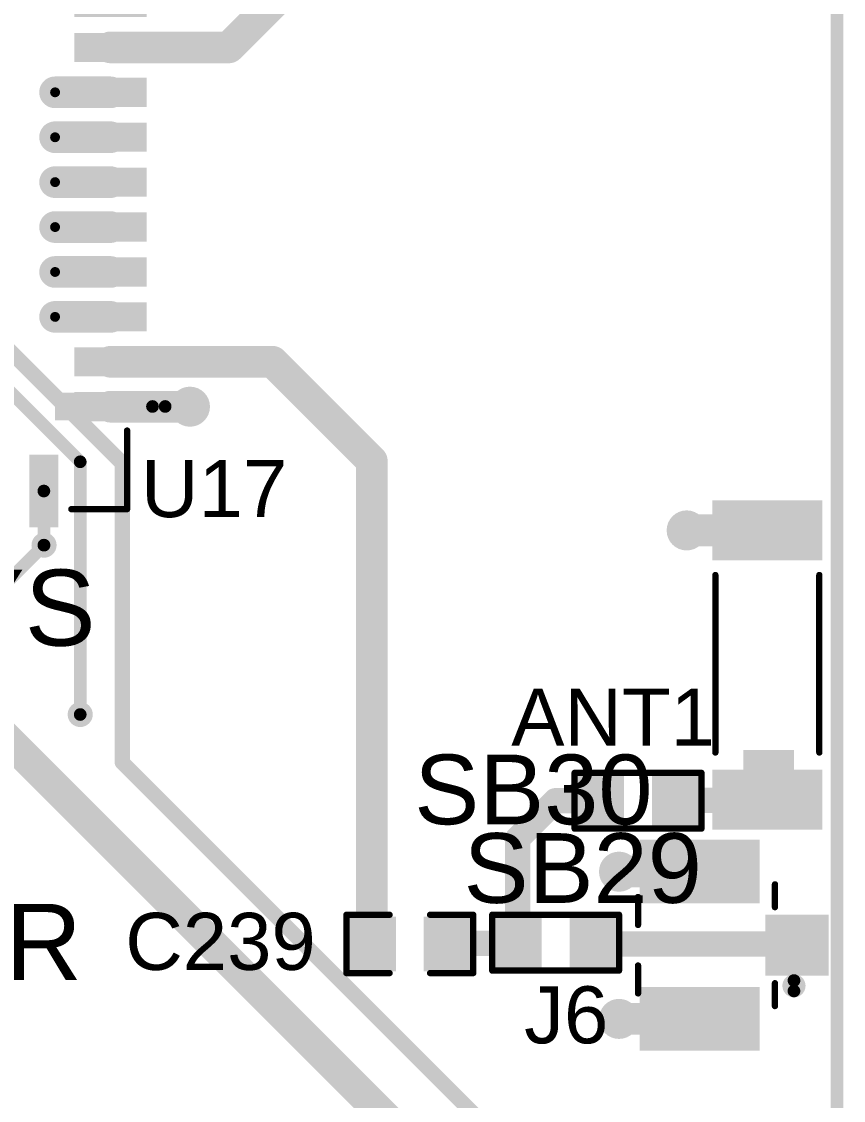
# Model space of a CAD drawing. Header units: millimetres. Extents: x -0.39 to 4.37, y -0.38 to 3.54.
# Drawn here: x 3.658 to 4.306, y 1.354 to 2.205 of the extents above; entities that cross this region are included whole.
import ezdxf

# ---------------------------------------------------------------- set-up
doc = ezdxf.new("R2010")
doc.units = ezdxf.units.MM
doc.header["$MEASUREMENT"] = 0
for name, color, linetype in [('BottomLayer', 5, 'Continuous'), ('BottomSolder', 6, 'Continuous'), ('Mechanical2', 216, 'Continuous'), ('TopLayer', 1, 'Continuous'), ('TopOverlay', 2, 'Continuous'), ('TopPaste', 8, 'Continuous'), ('TopSolder', 216, 'Continuous'), ('ViaHoleLayer', 16, 'Continuous')]:
    doc.layers.add(name, color=color, linetype=linetype)
doc.styles.add('Arial', font='', dxfattribs={"height": 0.2})
doc.styles.get('Arial').set_extended_font_data('Arial')

# ---------------------------------------------------------------- blocks, each defined once
blk = doc.blocks.new('AP6398S_81')
at = {"layer": 'TopLayer'}
for points in [[(-0.2378, 0.21909), (-0.2378, 0.26831), (-0.22283, 0.26831), (-0.22283, 0.21909)], [(-0.20236, 0.21909), (-0.20236, 0.26831), (-0.1874, 0.26831), (-0.1874, 0.21909)], [(-0.16693, 0.21909), (-0.16693, 0.26831), (-0.15197, 0.26831), (-0.15197, 0.21909)], [(-0.1315, 0.21909), (-0.1315, 0.26831), (-0.11654, 0.26831), (-0.11654, 0.21909)], [(-0.09606, 0.21909), (-0.09606, 0.26831), (-0.0811, 0.26831), (-0.0811, 0.21909)], [(-0.06063, 0.21909), (-0.06063, 0.26831), (-0.04567, 0.26831), (-0.04567, 0.21909)], [(-0.0252, 0.21909), (-0.0252, 0.26831), (-0.01024, 0.26831), (-0.01024, 0.21909)], [(0.01024, 0.21909), (0.01024, 0.26831), (0.0252, 0.26831), (0.0252, 0.21909)], [(0.04567, 0.21909), (0.04567, 0.26831), (0.06063, 0.26831), (0.06063, 0.21909)], [(0.0811, 0.21909), (0.0811, 0.26831), (0.09606, 0.26831), (0.09606, 0.21909)], [(0.11654, 0.21909), (0.11654, 0.26831), (0.1315, 0.26831), (0.1315, 0.21909)], [(0.15197, 0.21909), (0.15197, 0.26831), (0.16693, 0.26831), (0.16693, 0.21909)], [(0.1874, 0.21909), (0.1874, 0.26831), (0.20236, 0.26831), (0.20236, 0.21909)], [(0.22283, 0.21909), (0.22283, 0.26831), (0.2378, 0.26831), (0.2378, 0.21909)], [(-0.30748, 0.18465), (-0.25827, 0.18465), (-0.25827, 0.16969), (-0.30748, 0.16969)], [(0.25827, 0.18465), (0.30748, 0.18465), (0.30748, 0.16969), (0.25827, 0.16969)], [(-0.30748, 0.14921), (-0.25827, 0.14921), (-0.25827, 0.13425), (-0.30748, 0.13425)], [(0.25827, 0.14921), (0.30748, 0.14921), (0.30748, 0.13425), (0.25827, 0.13425)], [(-0.30748, 0.11378), (-0.25827, 0.11378), (-0.25827, 0.09882), (-0.30748, 0.09882)], [(0.25827, 0.11378), (0.30748, 0.11378), (0.30748, 0.09882), (0.25827, 0.09882)], [(-0.30748, 0.07835), (-0.25827, 0.07835), (-0.25827, 0.06339), (-0.30748, 0.06339)], [(0.25827, 0.07835), (0.30748, 0.07835), (0.30748, 0.06339), (0.25827, 0.06339)], [(-0.30748, 0.04291), (-0.25827, 0.04291), (-0.25827, 0.02795), (-0.30748, 0.02795)], [(0.25827, 0.04291), (0.30748, 0.04291), (0.30748, 0.02795), (0.25827, 0.02795)], [(-0.30748, 0.00748), (-0.25827, 0.00748), (-0.25827, -0.00748), (-0.30748, -0.00748)], [(0.25827, 0.00748), (0.30748, 0.00748), (0.30748, -0.00748), (0.25827, -0.00748)], [(-0.30748, -0.02795), (-0.25827, -0.02795), (-0.25827, -0.04291), (-0.30748, -0.04291)], [(0.25827, -0.02795), (0.30748, -0.02795), (0.30748, -0.04291), (0.25827, -0.04291)], [(-0.30748, -0.06339), (-0.25827, -0.06339), (-0.25827, -0.07835), (-0.30748, -0.07835)], [(0.25827, -0.06339), (0.30748, -0.06339), (0.30748, -0.07835), (0.25827, -0.07835)], [(-0.30748, -0.09882), (-0.25827, -0.09882), (-0.25827, -0.11378), (-0.30748, -0.11378)], [(0.25827, -0.09882), (0.30748, -0.09882), (0.30748, -0.11378), (0.25827, -0.11378)], [(-0.30748, -0.13425), (-0.25827, -0.13425), (-0.25827, -0.14921), (-0.30748, -0.14921)], [(0.25827, -0.13425), (0.30748, -0.13425), (0.30748, -0.14921), (0.25827, -0.14921)], [(-0.30748, -0.16969), (-0.25827, -0.16969), (-0.25827, -0.18465), (-0.30748, -0.18465)], [(0.25827, -0.16969), (0.30748, -0.16969), (0.30748, -0.18465), (0.25827, -0.18465)], [(-0.22283, -0.21909), (-0.22283, -0.26831), (-0.2378, -0.26831), (-0.2378, -0.21909)], [(-0.1874, -0.21909), (-0.1874, -0.26831), (-0.20236, -0.26831), (-0.20236, -0.21909)], [(-0.15197, -0.21909), (-0.15197, -0.26831), (-0.16693, -0.26831), (-0.16693, -0.21909)], [(-0.11654, -0.21909), (-0.11654, -0.26831), (-0.1315, -0.26831), (-0.1315, -0.21909)], [(-0.0811, -0.21909), (-0.0811, -0.26831), (-0.09606, -0.26831), (-0.09606, -0.21909)], [(-0.04567, -0.21909), (-0.04567, -0.26831), (-0.06063, -0.26831), (-0.06063, -0.21909)], [(-0.01024, -0.21909), (-0.01024, -0.26831), (-0.0252, -0.26831), (-0.0252, -0.21909)], [(0.0252, -0.21909), (0.0252, -0.26831), (0.01024, -0.26831), (0.01024, -0.21909)], [(0.06063, -0.21909), (0.06063, -0.26831), (0.04567, -0.26831), (0.04567, -0.21909)], [(0.09606, -0.21909), (0.09606, -0.26831), (0.0811, -0.26831), (0.0811, -0.21909)], [(0.1315, -0.21909), (0.1315, -0.26831), (0.11654, -0.26831), (0.11654, -0.21909)], [(0.16693, -0.21909), (0.16693, -0.26831), (0.15197, -0.26831), (0.15197, -0.21909)], [(0.20236, -0.21909), (0.20236, -0.26831), (0.1874, -0.26831), (0.1874, -0.21909)], [(0.2378, -0.21909), (0.2378, -0.26831), (0.22283, -0.26831), (0.22283, -0.21909)]]:
    blk.add_hatch(color=1, dxfattribs=at).paths.add_polyline_path(points)
at = {"layer": 'TopOverlay'}
blk.add_hatch(color=2, dxfattribs=at).paths.add_polyline_path([(-0.255, 0.166), (-0.239, 0.166), (-0.239, 0.188), (-0.255, 0.188)])
at = {"layer": 'TopPaste'}
for points in [[(-0.2378, 0.21909), (-0.2378, 0.26831), (-0.22283, 0.26831), (-0.22283, 0.21909)], [(-0.20236, 0.21909), (-0.20236, 0.26831), (-0.1874, 0.26831), (-0.1874, 0.21909)], [(-0.16693, 0.21909), (-0.16693, 0.26831), (-0.15197, 0.26831), (-0.15197, 0.21909)], [(-0.1315, 0.21909), (-0.1315, 0.26831), (-0.11654, 0.26831), (-0.11654, 0.21909)], [(-0.09606, 0.21909), (-0.09606, 0.26831), (-0.0811, 0.26831), (-0.0811, 0.21909)], [(-0.06063, 0.21909), (-0.06063, 0.26831), (-0.04567, 0.26831), (-0.04567, 0.21909)], [(-0.0252, 0.21909), (-0.0252, 0.26831), (-0.01024, 0.26831), (-0.01024, 0.21909)], [(0.01024, 0.21909), (0.01024, 0.26831), (0.0252, 0.26831), (0.0252, 0.21909)], [(0.04567, 0.21909), (0.04567, 0.26831), (0.06063, 0.26831), (0.06063, 0.21909)], [(0.0811, 0.21909), (0.0811, 0.26831), (0.09606, 0.26831), (0.09606, 0.21909)], [(0.11654, 0.21909), (0.11654, 0.26831), (0.1315, 0.26831), (0.1315, 0.21909)], [(0.15197, 0.21909), (0.15197, 0.26831), (0.16693, 0.26831), (0.16693, 0.21909)], [(0.1874, 0.21909), (0.1874, 0.26831), (0.20236, 0.26831), (0.20236, 0.21909)], [(0.22283, 0.21909), (0.22283, 0.26831), (0.2378, 0.26831), (0.2378, 0.21909)], [(-0.30748, 0.18465), (-0.25827, 0.18465), (-0.25827, 0.16969), (-0.30748, 0.16969)], [(0.25827, 0.18465), (0.30748, 0.18465), (0.30748, 0.16969), (0.25827, 0.16969)], [(-0.30748, 0.14921), (-0.25827, 0.14921), (-0.25827, 0.13425), (-0.30748, 0.13425)], [(0.25827, 0.14921), (0.30748, 0.14921), (0.30748, 0.13425), (0.25827, 0.13425)], [(-0.30748, 0.11378), (-0.25827, 0.11378), (-0.25827, 0.09882), (-0.30748, 0.09882)], [(0.25827, 0.11378), (0.30748, 0.11378), (0.30748, 0.09882), (0.25827, 0.09882)], [(-0.30748, 0.07835), (-0.25827, 0.07835), (-0.25827, 0.06339), (-0.30748, 0.06339)], [(0.25827, 0.07835), (0.30748, 0.07835), (0.30748, 0.06339), (0.25827, 0.06339)], [(-0.30748, 0.04291), (-0.25827, 0.04291), (-0.25827, 0.02795), (-0.30748, 0.02795)], [(0.25827, 0.04291), (0.30748, 0.04291), (0.30748, 0.02795), (0.25827, 0.02795)], [(-0.30748, 0.00748), (-0.25827, 0.00748), (-0.25827, -0.00748), (-0.30748, -0.00748)], [(0.25827, 0.00748), (0.30748, 0.00748), (0.30748, -0.00748), (0.25827, -0.00748)], [(-0.30748, -0.02795), (-0.25827, -0.02795), (-0.25827, -0.04291), (-0.30748, -0.04291)], [(0.25827, -0.02795), (0.30748, -0.02795), (0.30748, -0.04291), (0.25827, -0.04291)], [(-0.30748, -0.06339), (-0.25827, -0.06339), (-0.25827, -0.07835), (-0.30748, -0.07835)], [(0.25827, -0.06339), (0.30748, -0.06339), (0.30748, -0.07835), (0.25827, -0.07835)], [(-0.30748, -0.09882), (-0.25827, -0.09882), (-0.25827, -0.11378), (-0.30748, -0.11378)], [(0.25827, -0.09882), (0.30748, -0.09882), (0.30748, -0.11378), (0.25827, -0.11378)], [(-0.30748, -0.13425), (-0.25827, -0.13425), (-0.25827, -0.14921), (-0.30748, -0.14921)], [(0.25827, -0.13425), (0.30748, -0.13425), (0.30748, -0.14921), (0.25827, -0.14921)], [(-0.30748, -0.16969), (-0.25827, -0.16969), (-0.25827, -0.18465), (-0.30748, -0.18465)], [(0.25827, -0.16969), (0.30748, -0.16969), (0.30748, -0.18465), (0.25827, -0.18465)], [(-0.22283, -0.21909), (-0.22283, -0.26831), (-0.2378, -0.26831), (-0.2378, -0.21909)], [(-0.1874, -0.21909), (-0.1874, -0.26831), (-0.20236, -0.26831), (-0.20236, -0.21909)], [(-0.15197, -0.21909), (-0.15197, -0.26831), (-0.16693, -0.26831), (-0.16693, -0.21909)], [(-0.11654, -0.21909), (-0.11654, -0.26831), (-0.1315, -0.26831), (-0.1315, -0.21909)], [(-0.0811, -0.21909), (-0.0811, -0.26831), (-0.09606, -0.26831), (-0.09606, -0.21909)], [(-0.04567, -0.21909), (-0.04567, -0.26831), (-0.06063, -0.26831), (-0.06063, -0.21909)], [(-0.01024, -0.21909), (-0.01024, -0.26831), (-0.0252, -0.26831), (-0.0252, -0.21909)], [(0.0252, -0.21909), (0.0252, -0.26831), (0.01024, -0.26831), (0.01024, -0.21909)], [(0.06063, -0.21909), (0.06063, -0.26831), (0.04567, -0.26831), (0.04567, -0.21909)], [(0.09606, -0.21909), (0.09606, -0.26831), (0.0811, -0.26831), (0.0811, -0.21909)], [(0.1315, -0.21909), (0.1315, -0.26831), (0.11654, -0.26831), (0.11654, -0.21909)], [(0.16693, -0.21909), (0.16693, -0.26831), (0.15197, -0.26831), (0.15197, -0.21909)], [(0.20236, -0.21909), (0.20236, -0.26831), (0.1874, -0.26831), (0.1874, -0.21909)], [(0.2378, -0.21909), (0.2378, -0.26831), (0.22283, -0.26831), (0.22283, -0.21909)]]:
    blk.add_hatch(color=8, dxfattribs=at).paths.add_polyline_path(points)
at = {"layer": 'TopSolder'}
for points in [[(-0.2418, 0.21509), (-0.2418, 0.27231), (-0.21883, 0.27231), (-0.21883, 0.21509)], [(-0.20636, 0.21509), (-0.20636, 0.27231), (-0.1834, 0.27231), (-0.1834, 0.21509)], [(-0.17093, 0.21509), (-0.17093, 0.27231), (-0.14797, 0.27231), (-0.14797, 0.21509)], [(-0.1355, 0.21509), (-0.1355, 0.27231), (-0.11254, 0.27231), (-0.11254, 0.21509)], [(-0.10006, 0.21509), (-0.10006, 0.27231), (-0.0771, 0.27231), (-0.0771, 0.21509)], [(-0.06463, 0.21509), (-0.06463, 0.27231), (-0.04167, 0.27231), (-0.04167, 0.21509)], [(-0.0292, 0.21509), (-0.0292, 0.27231), (-0.00624, 0.27231), (-0.00624, 0.21509)], [(0.00624, 0.21509), (0.00624, 0.27231), (0.0292, 0.27231), (0.0292, 0.21509)], [(0.04167, 0.21509), (0.04167, 0.27231), (0.06463, 0.27231), (0.06463, 0.21509)], [(0.0771, 0.21509), (0.0771, 0.27231), (0.10006, 0.27231), (0.10006, 0.21509)], [(0.11254, 0.21509), (0.11254, 0.27231), (0.1355, 0.27231), (0.1355, 0.21509)], [(0.14797, 0.21509), (0.14797, 0.27231), (0.17093, 0.27231), (0.17093, 0.21509)], [(0.1834, 0.21509), (0.1834, 0.27231), (0.20636, 0.27231), (0.20636, 0.21509)], [(0.21883, 0.21509), (0.21883, 0.27231), (0.2418, 0.27231), (0.2418, 0.21509)], [(-0.31148, 0.18865), (-0.25427, 0.18865), (-0.25427, 0.16569), (-0.31148, 0.16569)], [(0.25427, 0.18865), (0.31148, 0.18865), (0.31148, 0.16569), (0.25427, 0.16569)], [(-0.31148, 0.15321), (-0.25427, 0.15321), (-0.25427, 0.13025), (-0.31148, 0.13025)], [(0.25427, 0.15321), (0.31148, 0.15321), (0.31148, 0.13025), (0.25427, 0.13025)], [(-0.31148, 0.11778), (-0.25427, 0.11778), (-0.25427, 0.09482), (-0.31148, 0.09482)], [(0.25427, 0.11778), (0.31148, 0.11778), (0.31148, 0.09482), (0.25427, 0.09482)], [(-0.31148, 0.08235), (-0.25427, 0.08235), (-0.25427, 0.05939), (-0.31148, 0.05939)], [(0.25427, 0.08235), (0.31148, 0.08235), (0.31148, 0.05939), (0.25427, 0.05939)], [(-0.31148, 0.04691), (-0.25427, 0.04691), (-0.25427, 0.02395), (-0.31148, 0.02395)], [(0.25427, 0.04691), (0.31148, 0.04691), (0.31148, 0.02395), (0.25427, 0.02395)], [(-0.31148, 0.01148), (-0.25427, 0.01148), (-0.25427, -0.01148), (-0.31148, -0.01148)], [(0.25427, 0.01148), (0.31148, 0.01148), (0.31148, -0.01148), (0.25427, -0.01148)], [(-0.31148, -0.02395), (-0.25427, -0.02395), (-0.25427, -0.04691), (-0.31148, -0.04691)], [(0.25427, -0.02395), (0.31148, -0.02395), (0.31148, -0.04691), (0.25427, -0.04691)], [(-0.31148, -0.05939), (-0.25427, -0.05939), (-0.25427, -0.08235), (-0.31148, -0.08235)], [(0.25427, -0.05939), (0.31148, -0.05939), (0.31148, -0.08235), (0.25427, -0.08235)], [(-0.31148, -0.09482), (-0.25427, -0.09482), (-0.25427, -0.11778), (-0.31148, -0.11778)], [(0.25427, -0.09482), (0.31148, -0.09482), (0.31148, -0.11778), (0.25427, -0.11778)], [(-0.31148, -0.13025), (-0.25427, -0.13025), (-0.25427, -0.15321), (-0.31148, -0.15321)], [(0.25427, -0.13025), (0.31148, -0.13025), (0.31148, -0.15321), (0.25427, -0.15321)], [(-0.31148, -0.16568), (-0.25427, -0.16568), (-0.25427, -0.18865), (-0.31148, -0.18865)], [(0.25427, -0.16568), (0.31148, -0.16568), (0.31148, -0.18865), (0.25427, -0.18865)], [(-0.21883, -0.21509), (-0.21883, -0.27231), (-0.2418, -0.27231), (-0.2418, -0.21509)], [(-0.1834, -0.21509), (-0.1834, -0.27231), (-0.20636, -0.27231), (-0.20636, -0.21509)], [(-0.14797, -0.21509), (-0.14797, -0.27231), (-0.17093, -0.27231), (-0.17093, -0.21509)], [(-0.11254, -0.21509), (-0.11254, -0.27231), (-0.1355, -0.27231), (-0.1355, -0.21509)], [(-0.0771, -0.21509), (-0.0771, -0.27231), (-0.10006, -0.27231), (-0.10006, -0.21509)], [(-0.04167, -0.21509), (-0.04167, -0.27231), (-0.06463, -0.27231), (-0.06463, -0.21509)], [(-0.00624, -0.21509), (-0.00624, -0.27231), (-0.0292, -0.27231), (-0.0292, -0.21509)], [(0.0292, -0.21509), (0.0292, -0.27231), (0.00624, -0.27231), (0.00624, -0.21509)], [(0.06463, -0.21509), (0.06463, -0.27231), (0.04167, -0.27231), (0.04167, -0.21509)], [(0.10006, -0.21509), (0.10006, -0.27231), (0.0771, -0.27231), (0.0771, -0.21509)], [(0.1355, -0.21509), (0.1355, -0.27231), (0.11254, -0.27231), (0.11254, -0.21509)], [(0.17093, -0.21509), (0.17093, -0.27231), (0.14797, -0.27231), (0.14797, -0.21509)], [(0.20636, -0.21509), (0.20636, -0.27231), (0.1834, -0.27231), (0.1834, -0.21509)], [(0.2418, -0.21509), (0.2418, -0.27231), (0.21883, -0.27231), (0.21883, -0.21509)]]:
    blk.add_hatch(color=216, dxfattribs=at).paths.add_polyline_path(points)
at = {"layer": 'TopOverlay', "const_width": 0.005}
for points in [[(-0.296, 0.258), (-0.296, 0.196)], [(-0.252, 0.258), (-0.296, 0.258)], [(0.296, 0.258), (0.252, 0.258)], [(0.296, 0.258), (0.296, 0.196)], [(-0.296, -0.196), (-0.296, -0.258)], [(0.296, -0.196), (0.296, -0.258)], [(-0.252, -0.258), (-0.296, -0.258)], [(0.296, -0.258), (0.252, -0.258)]]:
    blk.add_lwpolyline(points, dxfattribs=at)
at = {"layer": 'TopOverlay'}
for points, const_width in [([(-0.29725, 0.258, 1), (-0.29475, 0.258, 1)], 0.0025), ([(-0.29725, 0.258, 1), (-0.29475, 0.258, 1)], 0.0025), ([(-0.25325, 0.258, 1), (-0.25075, 0.258, 1)], 0.0025), ([(0.25075, 0.258, 1), (0.25325, 0.258, 1)], 0.0025), ([(0.29475, 0.258, 1), (0.29725, 0.258, 1)], 0.0025), ([(0.29475, 0.258, 1), (0.29725, 0.258, 1)], 0.0025), ([(-0.29725, 0.196, 1), (-0.29475, 0.196, 1)], 0.0025), ([(0.29475, 0.196, 1), (0.29725, 0.196, 1)], 0.0025), ([(-0.316, 0.177, 1), (-0.326, 0.177, 1)], 0.01), ([(-0.3285, 0.177, 1), (-0.3235, 0.177, 1)], 0.005), ([(-0.3185, 0.177, 1), (-0.3135, 0.177, 1)], 0.005), ([(-0.29725, -0.196, 1), (-0.29475, -0.196, 1)], 0.0025), ([(0.29475, -0.196, 1), (0.29725, -0.196, 1)], 0.0025), ([(-0.29725, -0.258, 1), (-0.29475, -0.258, 1)], 0.0025), ([(-0.29725, -0.258, 1), (-0.29475, -0.258, 1)], 0.0025), ([(-0.25325, -0.258, 1), (-0.25075, -0.258, 1)], 0.0025), ([(0.25075, -0.258, 1), (0.25325, -0.258, 1)], 0.0025), ([(0.29475, -0.258, 1), (0.29725, -0.258, 1)], 0.0025), ([(0.29475, -0.258, 1), (0.29725, -0.258, 1)], 0.0025)]:
    blk.add_lwpolyline(points, format="xyb", close=True, dxfattribs=dict(at, const_width=const_width))
blk = doc.blocks.new('S______B______378')
at = {"layer": 'TopLayer'}
for points in [[(-0.045, -0.0175), (-0.045, 0.0175), (-0.015, 0.0175), (-0.015, -0.0175)], [(0.015, -0.0175), (0.015, 0.0175), (0.045, 0.0175), (0.045, -0.0175)]]:
    blk.add_hatch(color=1, dxfattribs=at).paths.add_polyline_path(points)
at = {"layer": 'TopPaste'}
for points in [[(-0.045, -0.0175), (-0.045, 0.0175), (-0.015, 0.0175), (-0.015, -0.0175)], [(0.015, -0.0175), (0.015, 0.0175), (0.045, 0.0175), (0.045, -0.0175)]]:
    blk.add_hatch(color=8, dxfattribs=at).paths.add_polyline_path(points)
at = {"layer": 'TopSolder'}
for points in [[(-0.049, -0.0215), (-0.049, 0.0215), (-0.011, 0.0215), (-0.011, -0.0215)], [(0.011, -0.0215), (0.011, 0.0215), (0.049, 0.0215), (0.049, -0.0215)]]:
    blk.add_hatch(color=216, dxfattribs=at).paths.add_polyline_path(points)
at = {"layer": 'TopOverlay', "const_width": 0.005}
for points in [[(-0.05, 0.022), (-0.05, -0.022)], [(0.05, 0.022), (-0.05, 0.022)], [(0.05, 0.022), (0.05, -0.022)], [(0.05, -0.022), (-0.05, -0.022)]]:
    blk.add_lwpolyline(points, dxfattribs=at)
at = {"layer": 'TopOverlay', "const_width": 0.0025}
for points in [[(-0.05125, 0.022, 1), (-0.04875, 0.022, 1)], [(-0.05125, 0.022, 1), (-0.04875, 0.022, 1)], [(0.04875, 0.022, 1), (0.05125, 0.022, 1)], [(0.04875, 0.022, 1), (0.05125, 0.022, 1)], [(-0.05125, -0.022, 1), (-0.04875, -0.022, 1)], [(-0.05125, -0.022, 1), (-0.04875, -0.022, 1)], [(0.04875, -0.022, 1), (0.05125, -0.022, 1)], [(0.04875, -0.022, 1), (0.05125, -0.022, 1)]]:
    blk.add_lwpolyline(points, format="xyb", close=True, dxfattribs=at)
blk = doc.blocks.new('S______B______379')
at = {"layer": 'TopLayer'}
for points in [[(-0.045, -0.0175), (-0.045, 0.0175), (-0.015, 0.0175), (-0.015, -0.0175)], [(0.015, -0.0175), (0.015, 0.0175), (0.045, 0.0175), (0.045, -0.0175)]]:
    blk.add_hatch(color=1, dxfattribs=at).paths.add_polyline_path(points)
at = {"layer": 'TopPaste'}
for points in [[(-0.045, -0.0175), (-0.045, 0.0175), (-0.015, 0.0175), (-0.015, -0.0175)], [(0.015, -0.0175), (0.015, 0.0175), (0.045, 0.0175), (0.045, -0.0175)]]:
    blk.add_hatch(color=8, dxfattribs=at).paths.add_polyline_path(points)
at = {"layer": 'TopSolder'}
for points in [[(-0.049, -0.0215), (-0.049, 0.0215), (-0.011, 0.0215), (-0.011, -0.0215)], [(0.011, -0.0215), (0.011, 0.0215), (0.049, 0.0215), (0.049, -0.0215)]]:
    blk.add_hatch(color=216, dxfattribs=at).paths.add_polyline_path(points)
at = {"layer": 'TopOverlay', "const_width": 0.005}
for points in [[(-0.05, 0.022), (0.05, 0.022)], [(-0.05, -0.022), (-0.05, 0.022)], [(0.05, -0.022), (0.05, 0.022)], [(-0.05, -0.022), (0.05, -0.022)]]:
    blk.add_lwpolyline(points, dxfattribs=at)
at = {"layer": 'TopOverlay', "const_width": 0.0025}
for points in [[(-0.05125, 0.022, 1), (-0.04875, 0.022, 1)], [(-0.05125, 0.022, 1), (-0.04875, 0.022, 1)], [(0.04875, 0.022, 1), (0.05125, 0.022, 1)], [(0.04875, 0.022, 1), (0.05125, 0.022, 1)], [(-0.05125, -0.022, 1), (-0.04875, -0.022, 1)], [(-0.05125, -0.022, 1), (-0.04875, -0.022, 1)], [(0.04875, -0.022, 1), (0.05125, -0.022, 1)], [(0.04875, -0.022, 1), (0.05125, -0.022, 1)]]:
    blk.add_lwpolyline(points, format="xyb", close=True, dxfattribs=at)
blk = doc.blocks.new('U_FL_R_SMT_1_80__425')
at = {"layer": 'TopLayer'}
for points in [[(-0.07913, 0.08166), (-0.03701, 0.08166), (-0.03701, -0.00495), (-0.07913, -0.00495)], [(0.03701, 0.08166), (0.07913, 0.08166), (0.07913, -0.00495), (0.03701, -0.00495)], [(-0.02008, -0.01729), (0.02008, -0.01729), (0.02008, -0.05942), (-0.02008, -0.05942)]]:
    blk.add_hatch(color=1, dxfattribs=at).paths.add_polyline_path(points)
at = {"layer": 'TopPaste'}
for points in [[(-0.07913, 0.08166), (-0.03701, 0.08166), (-0.03701, -0.00495), (-0.07913, -0.00495)], [(0.03701, 0.08166), (0.07913, 0.08166), (0.07913, -0.00495), (0.03701, -0.00495)], [(-0.02008, -0.01729), (0.02008, -0.01729), (0.02008, -0.05942), (-0.02008, -0.05942)]]:
    blk.add_hatch(color=8, dxfattribs=at).paths.add_polyline_path(points)
at = {"layer": 'TopSolder'}
for points in [[(-0.08313, 0.08566), (-0.03301, 0.08566), (-0.03301, -0.00895), (-0.08313, -0.00895)], [(0.03301, 0.08566), (0.08313, 0.08566), (0.08313, -0.00895), (0.03301, -0.00895)], [(-0.02408, -0.01329), (0.02408, -0.01329), (0.02408, -0.06342), (-0.02408, -0.06342)]]:
    blk.add_hatch(color=216, dxfattribs=at).paths.add_polyline_path(points)
at = {"layer": 'TopOverlay', "const_width": 0.005}
for points in [[(-0.038, 0.087), (-0.016, 0.087)], [(0.016, 0.087), (0.038, 0.087)], [(-0.048, -0.021), (-0.03, -0.021)], [(0.03, -0.021), (0.048, -0.021)]]:
    blk.add_lwpolyline(points, dxfattribs=at)
at = {"layer": 'TopOverlay'}
for points, const_width in [([(-0.03925, 0.087, 1), (-0.03675, 0.087, 1)], 0.0025), ([(-0.01725, 0.087, 1), (-0.01475, 0.087, 1)], 0.0025), ([(0.01475, 0.087, 1), (0.01725, 0.087, 1)], 0.0025), ([(0.03675, 0.087, 1), (0.03925, 0.087, 1)], 0.0025), ([(-0.04925, -0.021, 1), (-0.04675, -0.021, 1)], 0.0025), ([(-0.03125, -0.021, 1), (-0.02875, -0.021, 1)], 0.0025), ([(0.02875, -0.021, 1), (0.03125, -0.021, 1)], 0.0025), ([(0.04675, -0.021, 1), (0.04925, -0.021, 1)], 0.0025), ([(-0.02788, -0.036, 1), (-0.03612, -0.036, 1)], 0.01), ([(-0.03862, -0.036, 1), (-0.03362, -0.036, 1)], 0.005), ([(-0.03038, -0.036, 1), (-0.02538, -0.036, 1)], 0.005)]:
    blk.add_lwpolyline(points, format="xyb", close=True, dxfattribs=dict(at, const_width=const_width))
blk = doc.blocks.new('C__0603_486')
at = {"layer": 'TopLayer'}
for points in [[(-0.045, -0.0175), (-0.045, 0.0175), (-0.015, 0.0175), (-0.015, -0.0175)], [(0.015, -0.0175), (0.015, 0.0175), (0.045, 0.0175), (0.045, -0.0175)]]:
    blk.add_hatch(color=1, dxfattribs=at).paths.add_polyline_path(points)
at = {"layer": 'TopPaste'}
for points in [[(-0.045, -0.0175), (-0.045, 0.0175), (-0.015, 0.0175), (-0.015, -0.0175)], [(0.015, -0.0175), (0.015, 0.0175), (0.045, 0.0175), (0.045, -0.0175)]]:
    blk.add_hatch(color=8, dxfattribs=at).paths.add_polyline_path(points)
at = {"layer": 'TopSolder'}
for points in [[(-0.049, -0.0215), (-0.049, 0.0215), (-0.011, 0.0215), (-0.011, -0.0215)], [(0.011, -0.0215), (0.011, 0.0215), (0.049, 0.0215), (0.049, -0.0215)]]:
    blk.add_hatch(color=216, dxfattribs=at).paths.add_polyline_path(points)
at = {"layer": 'TopOverlay', "const_width": 0.005}
for points in [[(-0.05, 0.023), (-0.016, 0.023)], [(-0.05, -0.023), (-0.05, 0.023)], [(0.016, 0.023), (0.05, 0.023)], [(0.05, -0.023), (0.05, 0.023)], [(-0.05, -0.023), (-0.016, -0.023)], [(0.016, -0.023), (0.05, -0.023)]]:
    blk.add_lwpolyline(points, dxfattribs=at)
at = {"layer": 'TopOverlay', "const_width": 0.0025}
for points in [[(-0.05125, 0.023, 1), (-0.04875, 0.023, 1)], [(-0.05125, 0.023, 1), (-0.04875, 0.023, 1)], [(-0.01725, 0.023, 1), (-0.01475, 0.023, 1)], [(0.01475, 0.023, 1), (0.01725, 0.023, 1)], [(0.04875, 0.023, 1), (0.05125, 0.023, 1)], [(0.04875, 0.023, 1), (0.05125, 0.023, 1)], [(-0.05125, -0.023, 1), (-0.04875, -0.023, 1)], [(-0.05125, -0.023, 1), (-0.04875, -0.023, 1)], [(-0.01725, -0.023, 1), (-0.01475, -0.023, 1)], [(0.01475, -0.023, 1), (0.01725, -0.023, 1)], [(0.04875, -0.023, 1), (0.05125, -0.023, 1)], [(0.04875, -0.023, 1), (0.05125, -0.023, 1)]]:
    blk.add_lwpolyline(points, format="xyb", close=True, dxfattribs=at)
blk = doc.blocks.new('RFANT5220110A2T_550')
at = {"layer": 'TopLayer'}
for points in [[(-0.08661, -0.03937), (-0.12598, -0.03937), (-0.12598, 0.03937), (-0.08661, 0.03937)], [(0.12598, -0.03937), (0.08661, -0.03937), (0.08661, 0.03937), (0.12598, 0.03937)]]:
    blk.add_hatch(color=1, dxfattribs=at).paths.add_polyline_path(points)
at = {"layer": 'TopOverlay'}
blk.add_hatch(color=2, dxfattribs=at).paths.add_polyline_path([(-0.083, -0.021), (-0.067, -0.021), (-0.067, 0.019), (-0.083, 0.019)])
at = {"layer": 'TopPaste'}
for points in [[(-0.08661, -0.03937), (-0.12598, -0.03937), (-0.12598, 0.03937), (-0.08661, 0.03937)], [(0.12598, -0.03937), (0.08661, -0.03937), (0.08661, 0.03937), (0.12598, 0.03937)]]:
    blk.add_hatch(color=8, dxfattribs=at).paths.add_polyline_path(points)
at = {"layer": 'TopSolder'}
for points in [[(-0.08261, -0.04337), (-0.12998, -0.04337), (-0.12998, 0.04337), (-0.08261, 0.04337)], [(0.12998, -0.04337), (0.08261, -0.04337), (0.08261, 0.04337), (0.12998, 0.04337)]]:
    blk.add_hatch(color=216, dxfattribs=at).paths.add_polyline_path(points)
at = {"layer": 'TopOverlay', "const_width": 0.005}
for points in [[(-0.069, 0.041), (0.071, 0.041)], [(-0.069, -0.041), (0.071, -0.041)]]:
    blk.add_lwpolyline(points, dxfattribs=at)
at = {"layer": 'TopOverlay', "const_width": 0.0025}
for points in [[(-0.07025, 0.041, 1), (-0.06775, 0.041, 1)], [(0.06975, 0.041, 1), (0.07225, 0.041, 1)], [(-0.07025, -0.041, 1), (-0.06775, -0.041, 1)], [(0.06975, -0.041, 1), (0.07225, -0.041, 1)]]:
    blk.add_lwpolyline(points, format="xyb", close=True, dxfattribs=at)

msp = doc.modelspace()

# ---------------------------------------------------------------- hatches: boundary and pattern name
at = {"layer": 'BottomLayer'}
h = msp.add_hatch(color=5, dxfattribs=at)
edge = h.paths.add_edge_path()
edge.add_arc((3.684, 2.14967), 0.00591, 0, 360)
h = msp.add_hatch(color=5, dxfattribs=at)
edge = h.paths.add_edge_path()
edge.add_arc((3.684, 2.11424), 0.00591, 0, 360)
h = msp.add_hatch(color=5, dxfattribs=at)
edge = h.paths.add_edge_path()
edge.add_arc((3.684, 2.07881), 0.00591, 0, 360)
h = msp.add_hatch(color=5, dxfattribs=at)
edge = h.paths.add_edge_path()
edge.add_arc((3.684, 2.04337), 0.00591, 0, 360)
h = msp.add_hatch(color=5, dxfattribs=at)
edge = h.paths.add_edge_path()
edge.add_arc((3.684, 2.00794), 0.00591, 0, 360)
h = msp.add_hatch(color=5, dxfattribs=at)
edge = h.paths.add_edge_path()
edge.add_arc((3.684, 1.97251), 0.00591, 0, 360)
h = msp.add_hatch(color=5, dxfattribs=at)
edge = h.paths.add_edge_path()
edge.add_arc((3.79038, 1.90166), 0.01181, 0, 360)
h = msp.add_hatch(color=5, dxfattribs=at)
edge = h.paths.add_edge_path()
edge.add_arc((4.18218, 1.80405), 0.01181, 0, 360)
h = msp.add_hatch(color=5, dxfattribs=at)
edge = h.paths.add_edge_path()
edge.add_arc((3.67529, 1.79242), 0.00591, 0, 360)
h = msp.add_hatch(color=5, dxfattribs=at)
edge = h.paths.add_edge_path()
edge.add_arc((3.70382, 1.65882), 0.00591, 0, 360)
h = msp.add_hatch(color=5, dxfattribs=at)
edge = h.paths.add_edge_path()
edge.add_arc((4.12882, 1.53482), 0.01181, 0, 360)
h = msp.add_hatch(color=5, dxfattribs=at)
edge = h.paths.add_edge_path()
edge.add_arc((4.12882, 1.41868), 0.01181, 0, 360)
at = {"layer": 'BottomSolder'}
h = msp.add_hatch(color=6, dxfattribs=at)
edge = h.paths.add_edge_path()
edge.add_arc((3.684, 2.14967), 0.00991, 0, 360)
h = msp.add_hatch(color=6, dxfattribs=at)
edge = h.paths.add_edge_path()
edge.add_arc((3.684, 2.11424), 0.00991, 0, 360)
h = msp.add_hatch(color=6, dxfattribs=at)
edge = h.paths.add_edge_path()
edge.add_arc((3.684, 2.07881), 0.00991, 0, 360)
h = msp.add_hatch(color=6, dxfattribs=at)
edge = h.paths.add_edge_path()
edge.add_arc((3.684, 2.04337), 0.00991, 0, 360)
h = msp.add_hatch(color=6, dxfattribs=at)
edge = h.paths.add_edge_path()
edge.add_arc((3.684, 2.00794), 0.00991, 0, 360)
h = msp.add_hatch(color=6, dxfattribs=at)
edge = h.paths.add_edge_path()
edge.add_arc((3.684, 1.97251), 0.00991, 0, 360)
h = msp.add_hatch(color=6, dxfattribs=at)
edge = h.paths.add_edge_path()
edge.add_arc((3.79038, 1.90166), 0.01581, 0, 360)
h = msp.add_hatch(color=6, dxfattribs=at)
edge = h.paths.add_edge_path()
edge.add_arc((4.18218, 1.80405), 0.01581, 0, 360)
h = msp.add_hatch(color=6, dxfattribs=at)
edge = h.paths.add_edge_path()
edge.add_arc((3.67529, 1.79242), 0.00991, 0, 360)
h = msp.add_hatch(color=6, dxfattribs=at)
edge = h.paths.add_edge_path()
edge.add_arc((3.70382, 1.65882), 0.00991, 0, 360)
h = msp.add_hatch(color=6, dxfattribs=at)
edge = h.paths.add_edge_path()
edge.add_arc((4.12882, 1.53482), 0.01581, 0, 360)
h = msp.add_hatch(color=6, dxfattribs=at)
edge = h.paths.add_edge_path()
edge.add_arc((4.12882, 1.41868), 0.01581, 0, 360)
at = {"layer": 'TopLayer'}
h = msp.add_hatch(color=1, dxfattribs=at)
edge = h.paths.add_edge_path()
edge.add_arc((3.684, 2.14967), 0.00591, 0, 360)
h = msp.add_hatch(color=1, dxfattribs=at)
edge = h.paths.add_edge_path()
edge.add_arc((3.684, 2.11424), 0.00591, 0, 360)
h = msp.add_hatch(color=1, dxfattribs=at)
edge = h.paths.add_edge_path()
edge.add_arc((3.684, 2.07881), 0.00591, 0, 360)
h = msp.add_hatch(color=1, dxfattribs=at)
edge = h.paths.add_edge_path()
edge.add_arc((3.684, 2.04337), 0.00591, 0, 360)
h = msp.add_hatch(color=1, dxfattribs=at)
edge = h.paths.add_edge_path()
edge.add_arc((3.684, 2.00794), 0.00591, 0, 360)
h = msp.add_hatch(color=1, dxfattribs=at)
edge = h.paths.add_edge_path()
edge.add_arc((3.684, 1.97251), 0.00591, 0, 360)
h = msp.add_hatch(color=1, dxfattribs=at)
edge = h.paths.add_edge_path()
edge.add_arc((3.79038, 1.90166), 0.01181, 0, 360)
h = msp.add_hatch(color=1, dxfattribs=at)
edge = h.paths.add_edge_path()
edge.add_arc((4.18218, 1.80405), 0.01181, 0, 360)
h = msp.add_hatch(color=1, dxfattribs=at)
edge = h.paths.add_edge_path()
edge.add_arc((3.67529, 1.79242), 0.00591, 0, 360)
h = msp.add_hatch(color=1, dxfattribs=at)
edge = h.paths.add_edge_path()
edge.add_arc((3.70382, 1.65882), 0.00591, 0, 360)
h = msp.add_hatch(color=1, dxfattribs=at)
edge = h.paths.add_edge_path()
edge.add_arc((4.12882, 1.53482), 0.01181, 0, 360)
h = msp.add_hatch(color=1, dxfattribs=at)
edge = h.paths.add_edge_path()
edge.add_arc((4.12882, 1.41868), 0.01181, 0, 360)
at = {"layer": 'TopSolder'}
h = msp.add_hatch(color=216, dxfattribs=at)
edge = h.paths.add_edge_path()
edge.add_arc((3.684, 2.14967), 0.00991, 0, 360)
h = msp.add_hatch(color=216, dxfattribs=at)
edge = h.paths.add_edge_path()
edge.add_arc((3.684, 2.11424), 0.00991, 0, 360)
h = msp.add_hatch(color=216, dxfattribs=at)
edge = h.paths.add_edge_path()
edge.add_arc((3.684, 2.07881), 0.00991, 0, 360)
h = msp.add_hatch(color=216, dxfattribs=at)
edge = h.paths.add_edge_path()
edge.add_arc((3.684, 2.04337), 0.00991, 0, 360)
h = msp.add_hatch(color=216, dxfattribs=at)
edge = h.paths.add_edge_path()
edge.add_arc((3.684, 2.00794), 0.00991, 0, 360)
h = msp.add_hatch(color=216, dxfattribs=at)
edge = h.paths.add_edge_path()
edge.add_arc((3.684, 1.97251), 0.00991, 0, 360)
h = msp.add_hatch(color=216, dxfattribs=at)
edge = h.paths.add_edge_path()
edge.add_arc((3.79038, 1.90166), 0.01581, 0, 360)
h = msp.add_hatch(color=216, dxfattribs=at)
edge = h.paths.add_edge_path()
edge.add_arc((4.18218, 1.80405), 0.01581, 0, 360)
h = msp.add_hatch(color=216, dxfattribs=at)
edge = h.paths.add_edge_path()
edge.add_arc((3.67529, 1.79242), 0.00991, 0, 360)
h = msp.add_hatch(color=216, dxfattribs=at)
edge = h.paths.add_edge_path()
edge.add_arc((3.70382, 1.65882), 0.00991, 0, 360)
h = msp.add_hatch(color=216, dxfattribs=at)
edge = h.paths.add_edge_path()
edge.add_arc((4.12882, 1.53482), 0.01581, 0, 360)
h = msp.add_hatch(color=216, dxfattribs=at)
edge = h.paths.add_edge_path()
edge.add_arc((4.12882, 1.41868), 0.01581, 0, 360)
at = {"layer": 'ViaHoleLayer'}
h = msp.add_hatch(color=16, dxfattribs=at)
edge = h.paths.add_edge_path()
edge.add_arc((3.684, 2.14967), 0.00394, 0, 360)
h = msp.add_hatch(color=16, dxfattribs=at)
edge = h.paths.add_edge_path()
edge.add_arc((3.684, 2.11424), 0.00394, 0, 360)
h = msp.add_hatch(color=16, dxfattribs=at)
edge = h.paths.add_edge_path()
edge.add_arc((3.684, 2.07881), 0.00394, 0, 360)
h = msp.add_hatch(color=16, dxfattribs=at)
edge = h.paths.add_edge_path()
edge.add_arc((3.684, 2.04337), 0.00394, 0, 360)
h = msp.add_hatch(color=16, dxfattribs=at)
edge = h.paths.add_edge_path()
edge.add_arc((3.684, 2.00794), 0.00394, 0, 360)
h = msp.add_hatch(color=16, dxfattribs=at)
edge = h.paths.add_edge_path()
edge.add_arc((3.684, 1.97251), 0.00394, 0, 360)
h = msp.add_hatch(color=16, dxfattribs=at)
edge = h.paths.add_edge_path()
edge.add_arc((3.79038, 1.90166), 0.00591, 0, 360)
h = msp.add_hatch(color=16, dxfattribs=at)
edge = h.paths.add_edge_path()
edge.add_arc((4.18218, 1.80405), 0.00591, 0, 360)
h = msp.add_hatch(color=16, dxfattribs=at)
edge = h.paths.add_edge_path()
edge.add_arc((3.67529, 1.79242), 0.00394, 0, 360)
h = msp.add_hatch(color=16, dxfattribs=at)
edge = h.paths.add_edge_path()
edge.add_arc((3.70382, 1.65882), 0.00394, 0, 360)
h = msp.add_hatch(color=16, dxfattribs=at)
edge = h.paths.add_edge_path()
edge.add_arc((4.12882, 1.53482), 0.00591, 0, 360)
h = msp.add_hatch(color=16, dxfattribs=at)
edge = h.paths.add_edge_path()
edge.add_arc((4.12882, 1.41868), 0.00591, 0, 360)

# ---------------------------------------------------------------- linework, layer by layer
at = {"layer": 'BottomLayer'}
for points, const_width in [([(3.423, 2.171), (3.737, 1.857)], 0.012), ([(3.48303, 2.07897), (3.70382, 1.85818)], 0.01), ([(3.70382, 1.65882), (3.70382, 1.85818)], 0.01), ([(3.737, 1.621), (3.737, 1.857)], 0.012), ([(3.57587, 1.693), (3.67529, 1.79242)], 0.01), ([(3.737, 1.621), (4.01782, 1.34018)], 0.012)]:
    msp.add_lwpolyline(points, dxfattribs=dict(at, const_width=const_width))
for points, const_width in [([(3.70132, 1.85818, 1), (3.70632, 1.85818, 1)], 0.005), ([(3.70132, 1.85818, 1), (3.70632, 1.85818, 1)], 0.005), ([(3.734, 1.857, 1), (3.74, 1.857, 1)], 0.006), ([(3.734, 1.857, 1), (3.74, 1.857, 1)], 0.006), ([(3.67279, 1.79242, 1), (3.67779, 1.79242, 1)], 0.005), ([(3.70132, 1.65882, 1), (3.70632, 1.65882, 1)], 0.005), ([(3.734, 1.621, 1), (3.74, 1.621, 1)], 0.006), ([(3.734, 1.621, 1), (3.74, 1.621, 1)], 0.006)]:
    msp.add_lwpolyline(points, format="xyb", close=True, dxfattribs=dict(at, const_width=const_width))
at = {"layer": 'Mechanical2', "const_width": 0.01}
msp.add_lwpolyline([(4.30082, -0.10718), (4.30082, 3.51182)], dxfattribs=at)
at = {"layer": 'TopLayer'}
for points, const_width in [([(3.82112, 2.18512), (3.93782, 2.30182)], 0.025), ([(3.7277, 2.18512), (3.82112, 2.18512)], 0.025), ([(3.684, 2.14967), (3.72768, 2.14967)], 0.025), ([(3.684, 2.11424), (3.72768, 2.11424)], 0.025), ([(3.684, 2.07881), (3.72768, 2.07881)], 0.025), ([(3.684, 2.04337), (3.72768, 2.04337)], 0.025), ([(3.684, 2.00794), (3.72768, 2.00794)], 0.025), ([(3.684, 1.97251), (3.72768, 1.97251)], 0.025), ([(3.7277, 1.93709), (3.85555, 1.93709)], 0.025), ([(3.85555, 1.93709), (3.93382, 1.85882)], 0.025), ([(3.7277, 1.90166), (3.79038, 1.90166)], 0.025), ([(3.93382, 1.47782), (3.93382, 1.85882)], 0.025), ([(3.67514, 1.79242), (3.67514, 1.83512)], 0.01), ([(4.18225, 1.80412), (4.24582, 1.80412)], 0.025), ([(3.55382, 1.73182), (3.95895, 1.32669)], 0.025), ([(4.04882, 1.56082), (4.07882, 1.59082)], 0.02), ([(4.07882, 1.59082), (4.11382, 1.59082)], 0.02), ([(4.17382, 1.59082), (4.17417, 1.59117)], 0.02), ([(4.17417, 1.59117), (4.24547, 1.59117)], 0.02), ([(4.24547, 1.59117), (4.24582, 1.59152)], 0.02), ([(4.04882, 1.47882), (4.04882, 1.56082)], 0.02), ([(4.12889, 1.53489), (4.19247, 1.53489)], 0.025), ([(4.12882, 1.53482), (4.12889, 1.53489)], 0.02), ([(3.99382, 1.47782), (3.99432, 1.47832)], 0.02), ([(3.99432, 1.47832), (4.04832, 1.47832)], 0.02), ([(4.04832, 1.47832), (4.04882, 1.47882)], 0.02), ([(4.10882, 1.47882), (4.10982, 1.47782)], 0.02), ([(4.10982, 1.47782), (4.26818, 1.47782)], 0.02), ([(4.26818, 1.47782), (4.26918, 1.47682)], 0.02), ([(4.12889, 1.41875), (4.19247, 1.41875)], 0.025)]:
    msp.add_lwpolyline(points, dxfattribs=dict(at, const_width=const_width))
for points, const_width in [([(3.72145, 2.18512, 1), (3.73395, 2.18512, 1)], 0.0125), ([(3.81487, 2.18512, 1), (3.82737, 2.18512, 1)], 0.0125), ([(3.81487, 2.18512, 1), (3.82737, 2.18512, 1)], 0.0125), ([(3.67775, 2.14967, 1), (3.69025, 2.14967, 1)], 0.0125), ([(3.72143, 2.14967, 1), (3.73393, 2.14967, 1)], 0.0125), ([(3.67775, 2.11424, 1), (3.69025, 2.11424, 1)], 0.0125), ([(3.72143, 2.11424, 1), (3.73393, 2.11424, 1)], 0.0125), ([(3.67775, 2.07881, 1), (3.69025, 2.07881, 1)], 0.0125), ([(3.72143, 2.07881, 1), (3.73393, 2.07881, 1)], 0.0125), ([(3.67775, 2.04337, 1), (3.69025, 2.04337, 1)], 0.0125), ([(3.72143, 2.04337, 1), (3.73393, 2.04337, 1)], 0.0125), ([(3.67775, 2.00794, 1), (3.69025, 2.00794, 1)], 0.0125), ([(3.72143, 2.00794, 1), (3.73393, 2.00794, 1)], 0.0125), ([(3.67775, 1.97251, 1), (3.69025, 1.97251, 1)], 0.0125), ([(3.72143, 1.97251, 1), (3.73393, 1.97251, 1)], 0.0125), ([(3.72145, 1.93709, 1), (3.73395, 1.93709, 1)], 0.0125), ([(3.8493, 1.93709, 1), (3.8618, 1.93709, 1)], 0.0125), ([(3.8493, 1.93709, 1), (3.8618, 1.93709, 1)], 0.0125), ([(3.72145, 1.90166, 1), (3.73395, 1.90166, 1)], 0.0125), ([(3.78413, 1.90166, 1), (3.79663, 1.90166, 1)], 0.0125), ([(3.92757, 1.85882, 1), (3.94007, 1.85882, 1)], 0.0125), ([(3.92757, 1.85882, 1), (3.94007, 1.85882, 1)], 0.0125), ([(3.67264, 1.83512, 1), (3.67764, 1.83512, 1)], 0.005), ([(4.176, 1.80412, 1), (4.1885, 1.80412, 1)], 0.0125), ([(4.23957, 1.80412, 1), (4.25207, 1.80412, 1)], 0.0125), ([(3.67264, 1.79242, 1), (3.67764, 1.79242, 1)], 0.005), ([(4.07382, 1.59082, 1), (4.08382, 1.59082, 1)], 0.01), ([(4.07382, 1.59082, 1), (4.08382, 1.59082, 1)], 0.01), ([(4.10882, 1.59082, 1), (4.11882, 1.59082, 1)], 0.01), ([(4.16882, 1.59082, 1), (4.17882, 1.59082, 1)], 0.01), ([(4.16917, 1.59117, 1), (4.17917, 1.59117, 1)], 0.01), ([(4.16917, 1.59117, 1), (4.17917, 1.59117, 1)], 0.01), ([(4.24047, 1.59117, 1), (4.25047, 1.59117, 1)], 0.01), ([(4.24047, 1.59117, 1), (4.25047, 1.59117, 1)], 0.01), ([(4.24082, 1.59152, 1), (4.25082, 1.59152, 1)], 0.01), ([(4.04382, 1.56082, 1), (4.05382, 1.56082, 1)], 0.01), ([(4.04382, 1.56082, 1), (4.05382, 1.56082, 1)], 0.01), ([(4.12264, 1.53489, 1), (4.13514, 1.53489, 1)], 0.0125), ([(4.12382, 1.53482, 1), (4.13382, 1.53482, 1)], 0.01), ([(4.12389, 1.53489, 1), (4.13389, 1.53489, 1)], 0.01), ([(4.18622, 1.53489, 1), (4.19872, 1.53489, 1)], 0.0125), ([(3.92757, 1.47782, 1), (3.94007, 1.47782, 1)], 0.0125), ([(3.98882, 1.47782, 1), (3.99882, 1.47782, 1)], 0.01), ([(3.98932, 1.47832, 1), (3.99932, 1.47832, 1)], 0.01), ([(3.98932, 1.47832, 1), (3.99932, 1.47832, 1)], 0.01), ([(4.04332, 1.47832, 1), (4.05332, 1.47832, 1)], 0.01), ([(4.04332, 1.47832, 1), (4.05332, 1.47832, 1)], 0.01), ([(4.04382, 1.47882, 1), (4.05382, 1.47882, 1)], 0.01), ([(4.04382, 1.47882, 1), (4.05382, 1.47882, 1)], 0.01), ([(4.10382, 1.47882, 1), (4.11382, 1.47882, 1)], 0.01), ([(4.10482, 1.47782, 1), (4.11482, 1.47782, 1)], 0.01), ([(4.10482, 1.47782, 1), (4.11482, 1.47782, 1)], 0.01), ([(4.26318, 1.47782, 1), (4.27318, 1.47782, 1)], 0.01), ([(4.26318, 1.47782, 1), (4.27318, 1.47782, 1)], 0.01), ([(4.26418, 1.47682, 1), (4.27418, 1.47682, 1)], 0.01), ([(4.12264, 1.41875, 1), (4.13514, 1.41875, 1)], 0.0125), ([(4.18622, 1.41875, 1), (4.19872, 1.41875, 1)], 0.0125)]:
    msp.add_lwpolyline(points, format="xyb", close=True, dxfattribs=dict(at, const_width=const_width))

# ---------------------------------------------------------------- block references
for name, p, rotation in [('AP6398S_81', (3.44482, 2.07882), 180), ('RFANT5220110A2T_550', (4.24582, 1.69782), 90), ('S______B______378', (4.14382, 1.59082), 180), ('U_FL_R_SMT_1_80__425', (4.23082, 1.47682), 90)]:
    msp.add_blockref(name, p, dxfattribs=dict(rotation=rotation))
for name, p in [('C__0603_486', (3.96382, 1.47782)), ('S______B______379', (4.07882, 1.47882))]:
    msp.add_blockref(name, p)

# ---------------------------------------------------------------- texts
at = {"layer": 'TopOverlay', "style": 'Arial'}
for s, height, p in [('U17', 0.045, (3.75177, 1.81451)), ('ANT1', 0.045, (4.04385, 1.63433)), ('SB30', 0.055, (3.9673, 1.57221)), ('SB29', 0.055, (4.00624, 1.51021)), ('C239', 0.045, (3.73935, 1.45733)), ('J6', 0.045, (4.05398, 1.3994))]:
    msp.add_text(s, height=height, dxfattribs=at).set_placement(p)
for s, p in [('VCC_3V3_SYS', (3.12897, 1.71312)), ('VDD_CENTER', (3.13709, 1.44941))]:
    msp.add_text(s, height=0.06, rotation=360, dxfattribs=at).set_placement(p)

doc.saveas('drawing.dxf')
